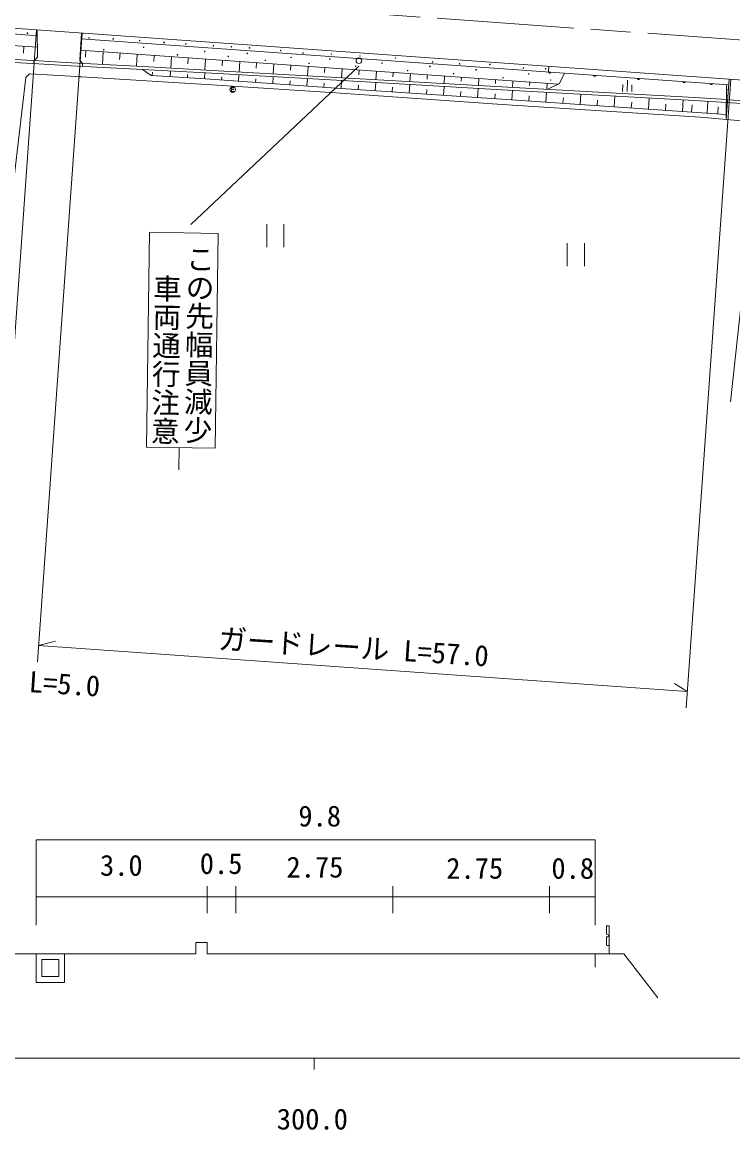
# Model space of a CAD drawing. Units: millimetres, scale not verified. Extents: x 40036 to 680617, y 20018 to 380345.
# Drawn here: x 342721 to 405066, y 198895 to 296054 of the extents above; entities that cross this region are included whole.
import ezdxf
from ezdxf.enums import TextEntityAlignment as Align

# ---------------------------------------------------------------- set-up
doc = ezdxf.new("R2010")
doc.units = ezdxf.units.MM
doc.header["$LTSCALE"] = 1000.91
doc.linetypes.add('CHAIN', pattern=[18.5, 12, -1.5, 3.5, -1.5])
for name, color, linetype, lineweight in [('M-BGD', 7, 'Continuous', 13), ('M-BGD-HTXT', 7, 'Continuous', 13), ('M-BMK', 2, 'CHAIN', 13), ('M-STR-HTXT', 7, 'Continuous', 13), ('M-STR-STRC', 7, 'Continuous', 13)]:
    doc.layers.add(name, color=color, linetype=linetype, lineweight=lineweight)
doc.styles.add('@ＭＳ ゴシック', font='')
doc.styles.add('ＭＳ ゴシック', font='')
doc.styles.get('@ＭＳ ゴシック').set_extended_font_data('@MS Gothic')
doc.styles.get('ＭＳ ゴシック').set_extended_font_data('MS Gothic')

msp = doc.modelspace()

# ---------------------------------------------------------------- linework, layer by layer
at = {"layer": 'M-BGD'}
for p, q in [((341939, 295517), (478126, 285855)), ((341903, 295018), (344058, 294865)), ((344077, 292997), (344053, 295346)), ((347916, 295093), (347770, 292715)), ((347886, 294593), (404698, 290563)), ((341832, 294019), (344068, 293861)), ((342881, 293945), (342841, 293336)), ((347824, 293594), (389760, 290619)), ((348312, 293560), (348274, 292980)), ((349830, 293452), (349761, 292338)), ((344167, 292412), (341532, 292554)), ((344181, 292662), (341566, 292803)), ((343741, 292421), (343754, 292671)), ((343754, 292671), (344077, 292997)), ((344183, 292662), (347040, 292482)), ((347038, 292482), (353295, 292152)), ((348029, 292431), (347770, 292715)), ((351307, 293347), (351270, 292788)), ((352825, 293239), (352760, 292180)), ((354303, 293135), (354267, 292596)), ((355820, 293027), (355758, 292020)), ((357298, 292922), (357264, 292404)), ((358816, 292814), (358757, 291860)), ((360293, 292710), (360260, 292213)), ((361811, 292602), (361755, 291689)), ((363288, 292497), (363257, 292021)), ((343377, 291533), (343058, 291195)), ((346959, 291310), (343377, 291533)), ((344167, 292412), (347024, 292232)), ((347024, 292232), (353282, 291902)), ((348016, 292181), (348029, 292431)), ((354033, 291383), (353282, 291902)), ((353282, 291902), (358844, 291605)), ((353295, 292152), (358858, 291854)), ((354137, 291383), (354150, 291655)), ((355746, 291770), (355713, 291279)), ((358745, 291610), (358710, 291093)), ((358844, 291605), (370283, 290952)), ((358858, 291854), (370297, 291202)), ((364806, 292389), (364753, 291518)), ((366284, 292285), (366253, 291829)), ((367802, 292177), (367751, 291347)), ((369279, 292072), (369250, 291637)), ((370797, 291964), (370748, 291176)), ((372274, 291860), (372247, 291445)), ((373792, 291752), (373746, 291004)), ((375269, 291647), (375243, 291253)), ((376788, 291539), (376744, 290832)), ((388935, 292183), (388903, 291683)), ((388912, 291656), (388904, 291683)), ((388908, 291669), (389100, 291658)), ((388923, 291636), (388912, 291656)), ((389096, 291646), (388912, 291656)), ((388918, 291644), (389088, 291635)), ((388941, 291615), (388923, 291636)), ((389078, 291623), (388926, 291632)), ((388938, 291619), (389066, 291612)), ((388961, 291602), (388941, 291615)), ((389048, 291601), (388954, 291606)), ((388984, 291592), (388961, 291602)), ((389016, 291591), (388984, 291592)), ((389041, 291597), (389016, 291591)), ((389061, 291608), (389041, 291597)), ((389082, 291627), (389061, 291608)), ((389096, 291646), (389082, 291627)), ((389104, 291669), (389096, 291646)), ((389851, 290662), (390289, 291589)), ((343058, 291195), (341772, 280201)), ((358906, 290588), (346959, 291310)), ((347925, 291249), (347675, 291253)), ((358806, 291087), (354033, 291383)), ((357230, 291456), (357212, 291186)), ((370267, 290274), (358806, 291087)), ((370246, 289840), (358906, 290588)), ((360227, 291269), (360208, 290987)), ((361743, 291439), (361706, 290881)), ((363224, 291083), (363203, 290775)), ((364741, 291268), (364701, 290669)), ((366221, 290897), (366199, 290563)), ((367739, 291097), (367696, 290457)), ((369218, 290711), (369194, 290351)), ((370283, 290952), (384787, 290120)), ((370297, 291202), (384801, 290370)), ((370737, 290926), (370692, 290246)), ((372215, 290525), (372190, 290147)), ((373734, 290754), (373688, 290047)), ((376732, 290582), (376684, 289848)), ((378264, 291435), (378240, 291061)), ((379783, 291327), (379742, 290660)), ((381260, 291222), (381236, 290869)), ((382778, 291114), (382740, 290488)), ((384255, 291010), (384233, 290677)), ((385774, 290902), (385738, 290319)), ((387250, 290797), (387229, 290485)), ((388769, 290689), (388736, 290154)), ((388773, 290151), (389851, 290662)), ((392848, 291369), (392838, 291404)), ((392845, 291381), (393036, 291371)), ((392859, 291348), (392848, 291369)), ((393032, 291359), (392848, 291369)), ((392855, 291357), (393024, 291347)), ((392878, 291327), (392859, 291348)), ((393015, 291336), (392863, 291344)), ((392874, 291332), (393002, 291324)), ((392897, 291314), (392878, 291327)), ((392984, 291313), (392891, 291319)), ((392921, 291305), (392897, 291314)), ((392953, 291303), (392921, 291305)), ((392977, 291310), (392953, 291303)), ((392998, 291321), (392977, 291310)), ((393019, 291340), (392998, 291321)), ((393032, 291359), (393019, 291340)), ((393044, 291390), (393032, 291359)), ((395405, 290575), (395397, 289975)), ((395797, 289969), (395810, 290970)), ((396205, 290565), (396198, 289964)), ((396705, 291094), (396695, 291131)), ((396702, 291107), (396893, 291096)), ((396716, 291074), (396705, 291094)), ((396889, 291084), (396705, 291094)), ((396711, 291082), (396881, 291073)), ((396735, 291053), (396716, 291074)), ((396871, 291061), (396720, 291070)), ((396731, 291057), (396859, 291050)), ((396754, 291040), (396735, 291053)), ((396841, 291039), (396748, 291044)), ((396778, 291030), (396754, 291040)), ((396810, 291029), (396778, 291030)), ((396834, 291035), (396810, 291029)), ((396855, 291046), (396834, 291035)), ((396876, 291065), (396855, 291046)), ((396889, 291084), (396876, 291065)), ((396901, 291116), (396889, 291084)), ((400691, 290812), (400681, 290848)), ((400688, 290824), (400880, 290813)), ((400702, 290791), (400691, 290812)), ((400875, 290801), (400691, 290812)), ((400698, 290799), (400867, 290790)), ((400721, 290770), (400702, 290791)), ((400858, 290778), (400706, 290787)), ((400717, 290774), (400845, 290767)), ((400740, 290757), (400721, 290770)), ((400827, 290756), (400734, 290761)), ((400764, 290747), (400740, 290757)), ((400796, 290746), (400764, 290747)), ((400820, 290752), (400796, 290746)), ((400841, 290763), (400820, 290752)), ((400862, 290782), (400841, 290763)), ((400875, 290801), (400862, 290782)), ((400888, 290833), (400875, 290801)), ((403072, 290643), (403062, 290679)), ((403069, 290655), (403261, 290644)), ((403083, 290622), (403072, 290643)), ((403256, 290633), (403072, 290643)), ((403079, 290630), (403248, 290621)), ((403102, 290601), (403083, 290622)), ((403239, 290609), (403087, 290618)), ((403098, 290605), (403226, 290598)), ((403121, 290588), (403102, 290601)), ((403208, 290587), (403115, 290592)), ((403145, 290578), (403121, 290588)), ((403177, 290577), (403145, 290578)), ((403201, 290583), (403177, 290577)), ((403222, 290594), (403201, 290583)), ((403243, 290613), (403222, 290594)), ((403256, 290633), (403243, 290613)), ((403269, 290664), (403256, 290633)), ((404733, 291054), (404482, 287514)), ((404482, 287514), (404519, 290575)), ((361089, 289982), (361093, 290282)), ((361089, 289982), (361289, 289979)), ((361293, 290279), (361093, 290282)), ((361291, 290139), (361121, 290141)), ((384819, 288820), (370246, 289840)), ((384806, 289309), (370267, 290274)), ((375212, 290338), (375186, 289948)), ((378209, 290152), (378182, 289749)), ((379730, 290410), (379680, 289649)), ((381206, 289966), (381178, 289550)), ((382728, 290238), (382676, 289450)), ((384202, 289780), (384174, 289351)), ((384787, 290120), (401684, 289192)), ((384801, 290370), (401698, 289441)), ((385726, 290069), (385672, 289249)), ((387199, 289593), (387170, 289146)), ((388725, 289904), (388668, 289043)), ((391723, 289739), (391663, 288837)), ((394721, 289574), (394659, 288631)), ((404508, 289639), (404632, 289636)), ((404594, 290159), (404669, 290158)), ((404487, 287955), (384806, 289309)), ((402187, 287718), (384819, 288820)), ((390196, 289407), (390166, 288940)), ((393193, 289221), (393161, 288734)), ((396190, 289035), (396157, 288528)), ((397720, 289409), (397655, 288425)), ((399187, 288848), (399152, 288322)), ((400718, 289245), (400650, 288219)), ((401453, 288162), (401500, 288789)), ((401684, 289192), (404500, 289008)), ((401701, 289441), (404503, 289258)), ((402872, 289114), (402803, 288070)), ((403737, 288007), (403785, 288631)), ((404495, 288587), (404558, 288583)), ((404500, 289008), (408856, 288723)), ((404503, 289258), (404605, 289252)), ((404547, 289065), (404592, 289065)), ((404605, 289252), (408872, 288973)), ((406805, 287308), (402187, 287718)), ((404514, 288153), (404527, 288153)), ((364173, 278322), (364173, 276320)), ((365675, 276320), (365675, 278322)), ((404849, 262738), (406553, 278332)), ((390538, 276655), (390538, 274653)), ((392040, 274653), (392040, 276655)), ((343948, 224344), (392992, 224344)), ((343948, 224344), (343948, 216836)), ((392992, 224344), (392992, 219340)), ((358961, 220262), (358961, 217904)), ((361464, 220262), (361464, 217904)), ((375226, 220262), (375226, 217904)), ((388989, 220262), (388989, 217904)), ((343948, 219340), (392992, 219340)), ((392992, 219340), (392992, 216836)), ((393970, 216709), (393970, 216109)), ((394210, 216799), (394060, 216799)), ((394210, 214374), (394210, 216799)), ((393970, 215748), (393970, 215148)), ((357960, 215336), (357960, 214335)), ((357960, 215336), (358961, 215336)), ((358961, 215336), (358961, 214335)), ((394060, 215058), (394210, 215058)), ((341445, 214335), (357960, 214335)), ((343948, 214335), (343948, 211833)), ((344448, 213835), (344448, 212333)), ((344448, 213835), (345950, 213835)), ((345950, 213835), (345950, 212333)), ((346450, 214335), (346450, 211833)), ((358961, 214335), (395494, 214335)), ((392992, 214335), (392992, 213150)), ((395494, 214335), (398483, 210479)), ((343948, 211833), (346450, 211833)), ((344448, 212333), (345950, 212333))]:
    msp.add_line(p, q, dxfattribs=at)
for centre, radius in [((343185, 295088), 25), ((348582, 294679), 25), ((350711, 294590), 25), ((353033, 294439), 25), ((344061, 294107), 25), ((349883, 293634), 25), ((353373, 293853), 25), ((355180, 294272), 25), ((357076, 294147), 25), ((358732, 293483), 25), ((359494, 293976), 25), ((361081, 293894), 25), ((362668, 293793), 25), ((365395, 293559), 25), ((356345, 293189), 25), ((360798, 293046), 25), ((362467, 293312), 25), ((364046, 292708), 25), ((366316, 292965), 25), ((367367, 293356), 25), ((367896, 292438), 25), ((369703, 292818), 25), ((369845, 293261), 25), ((372265, 292674), 250), ((372360, 293088), 25), ((374287, 292459), 25), ((375456, 292907), 25), ((378724, 292568), 25), ((371979, 292184), 25), ((376544, 291806), 25), ((378486, 292165), 25), ((380568, 291534), 25), ((381104, 292397), 25), ((382548, 291872), 25), ((383756, 292339), 25), ((386695, 292024), 25), ((387152, 291514), 25), ((388650, 291957), 25), ((384901, 291179), 25), ((389081, 290982), 25), ((361191, 290140), 250)]:
    msp.add_circle(centre, radius, dxfattribs=at)
for centre, start, end in [((394060, 216709), 89.99999, 179.99999), ((394060, 216109), 179.99999, 269.99999), ((394060, 215748), 89.99999, 179.99999), ((394060, 215929), 269.99999, 89.99999), ((394060, 215148), 179.99999, 269.99999)]:
    msp.add_arc(centre, 90.1, start, end, dxfattribs=at)
at = {"layer": 'M-BGD-HTXT'}
for p, q in [((40036, 205186), (579525, 205186)), ((368334, 205186), (368334, 204185))]:
    msp.add_line(p, q, dxfattribs=at)
at = {"layer": 'M-BMK'}
msp.add_line((342187, 299011), (544892, 284630), dxfattribs=at)
at = {"layer": 'M-STR-HTXT'}
for p, q in [((343978, 295372), (340074, 240343)), ((347972, 295089), (344061, 239958)), ((404881, 291052), (400970, 235923)), ((344161, 241367), (345644, 241760)), ((344161, 241367), (401069, 237330)), ((401069, 237330), (399941, 238041))]:
    msp.add_line(p, q, dxfattribs=at)
at = {"layer": 'M-STR-STRC'}
for p, q in [((372257, 292198), (357518, 278306)), ((353899, 277620), (353620, 258771)), ((353899, 277620), (359927, 277530)), ((359927, 277530), (359648, 258681)), ((353620, 258771), (359648, 258681)), ((356502, 258728), (356473, 256778))]:
    msp.add_line(p, q, dxfattribs=at)

# ---------------------------------------------------------------- texts
at = {"layer": 'M-BGD', "style": 'ＭＳ ゴシック'}
for s, p in [('9.8', (368824, 224955)), ('3.0', (351421, 220631)), ('0.5', (360174, 220787)), ('2.75', (368407, 220474)), ('2.75', (382423, 220370)), ('0.8', (391020, 220370))]:
    msp.add_text(s, height=1835, dxfattribs=at).set_placement(p, align=Align.BOTTOM_CENTER)
at = {"layer": 'M-BGD-HTXT', "style": 'ＭＳ ゴシック'}
msp.add_text('300.0', height=1835, dxfattribs=at).set_placement((368178, 198374), align=Align.BOTTOM_CENTER)
at = {"layer": 'M-STR-HTXT', "style": 'ＭＳ ゴシック'}
for s, p in [('ガードレール L=57.0', (383552, 238987)), ('ガードレール L=5.0', (349462, 236344))]:
    msp.add_text(s, height=1835, rotation=356.287, dxfattribs=at).set_placement(p, align=Align.BOTTOM_RIGHT)
at = {"layer": 'M-STR-STRC', "style": '@ＭＳ ゴシック'}
for s, p in [('この先幅員減少', (356626, 259045)), ('車両通行注意', (353761, 258967))]:
    msp.add_text(s, height=1835, rotation=269.153, dxfattribs=at).set_placement(p, align=Align.BOTTOM_RIGHT)

doc.saveas('drawing.dxf')
